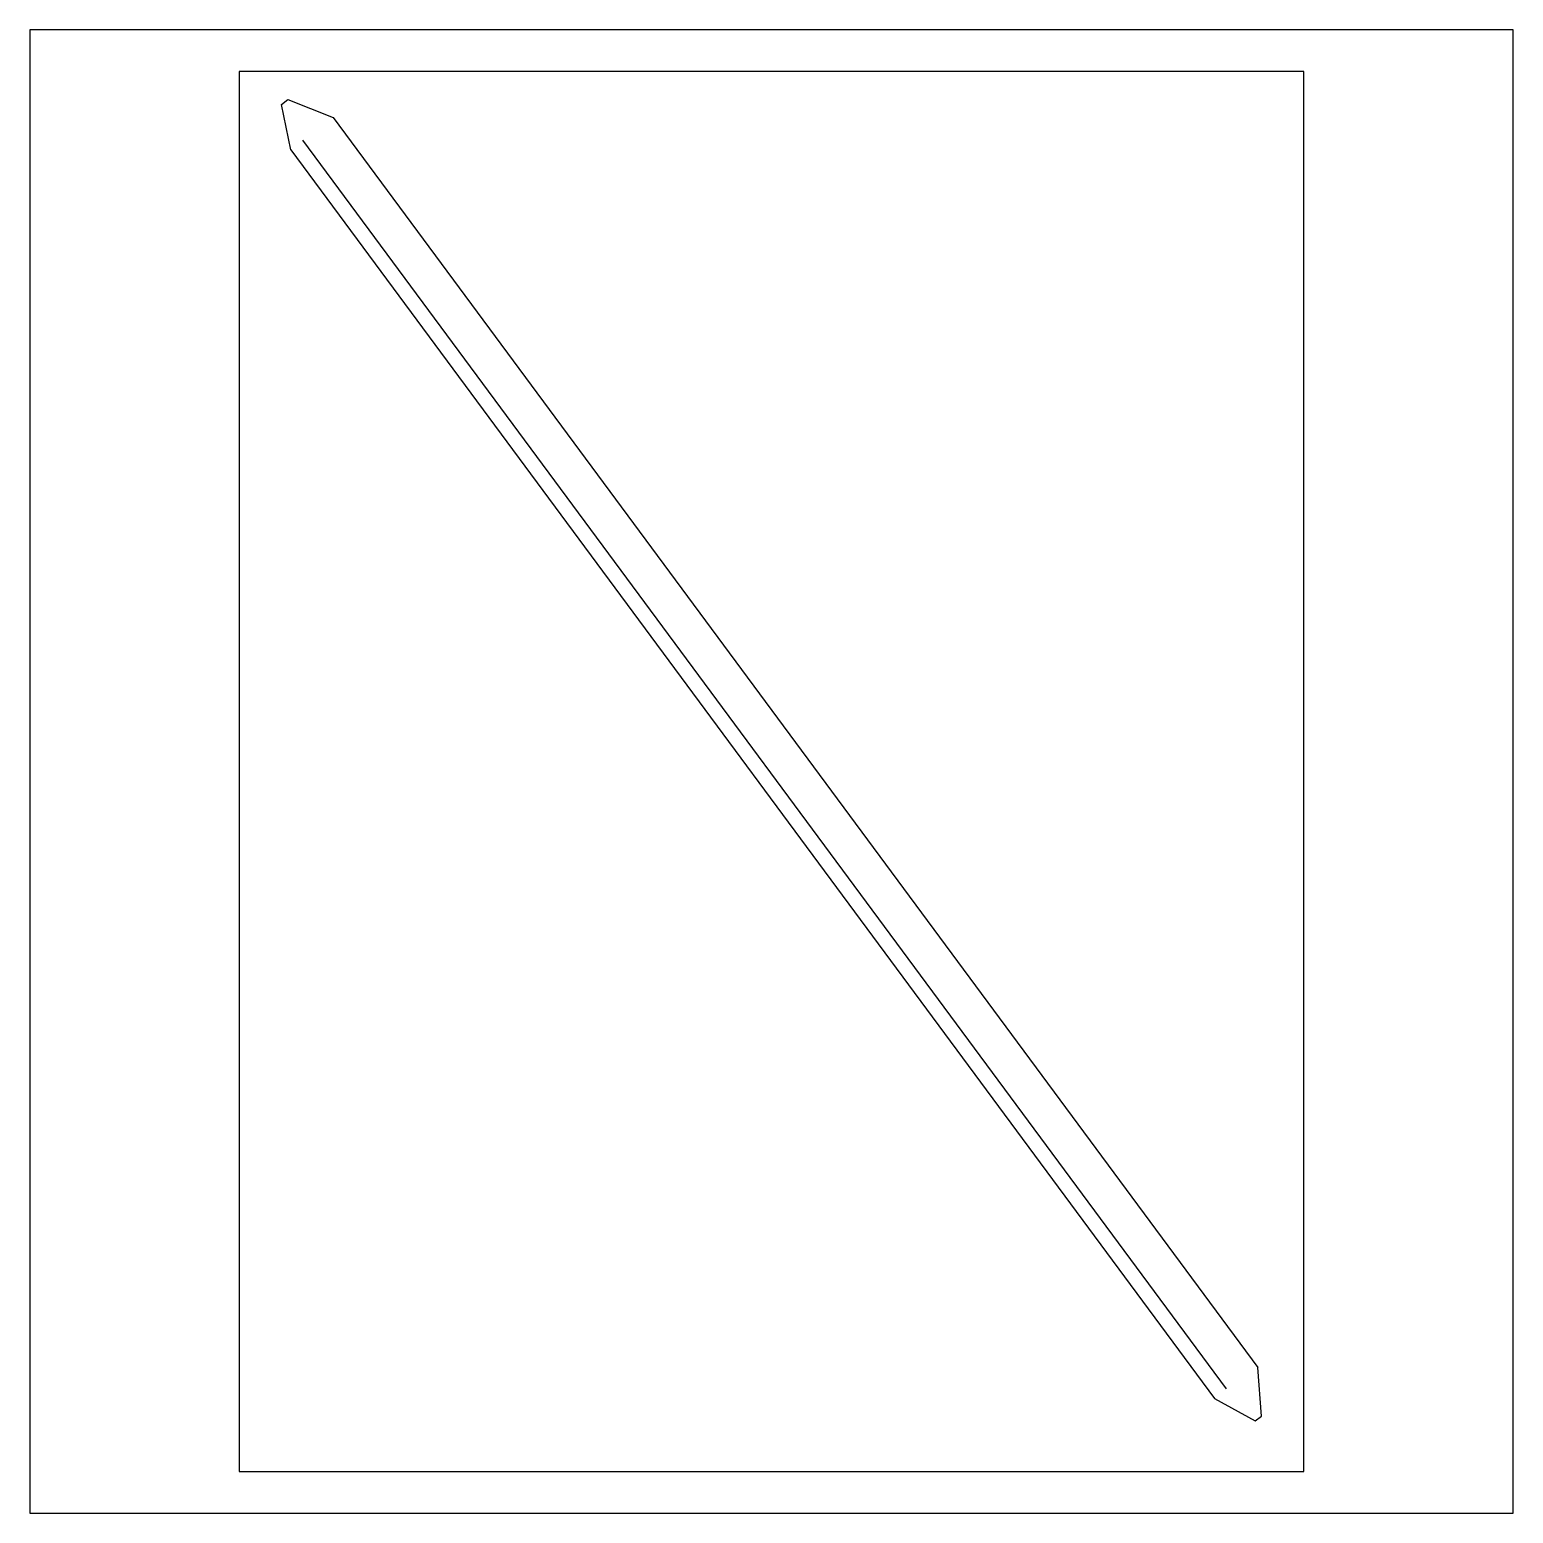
# Model space of a CAD drawing. Header units: millimetres. Extents: x 0 to 1000, y 0 to 1000.
import ezdxf

# ---------------------------------------------------------------- set-up
doc = ezdxf.new("R2010")
doc.units = ezdxf.units.MM
doc.layers.get('0').update_dxf_attribs({"color": 2})
doc.layers.add('1', color=1, linetype='Continuous')
doc.layers.add('3', color=7, linetype='Continuous')

msp = doc.modelspace()

# ---------------------------------------------------------------- linework, layer by layer
at = {"color": 2}
msp.add_lwpolyline([(0, 0), (1000, 0), (1000, 1000), (0, 1000)], close=True, dxfattribs=at)
at = {"layer": '1', "color": 1}
for p, q in [((858.8, 971.8), (141.2, 971.8)), ((141.2, 971.8), (141.2, 28.2)), ((858.8, 28.2), (858.8, 971.8)), ((141.2, 28.2), (858.8, 28.2))]:
    msp.add_line(p, q, dxfattribs=at)
at = {"layer": '3'}
for p, q in [((169.7, 949.5), (174, 952.9)), ((174, 952.9), (204.6, 940.8)), ((176.1, 919), (169.7, 949.5)), ((204.6, 940.8), (827.7, 98.2)), ((184, 925.5), (806.4, 83.8)), ((176.1, 919), (798.6, 77.3)), ((830.3, 65.4), (827.7, 98.2)), ((798.6, 77.3), (825.9, 62.3)), ((825.9, 62.3), (830.3, 65.4))]:
    msp.add_line(p, q, dxfattribs=at)

doc.saveas('drawing.dxf')
